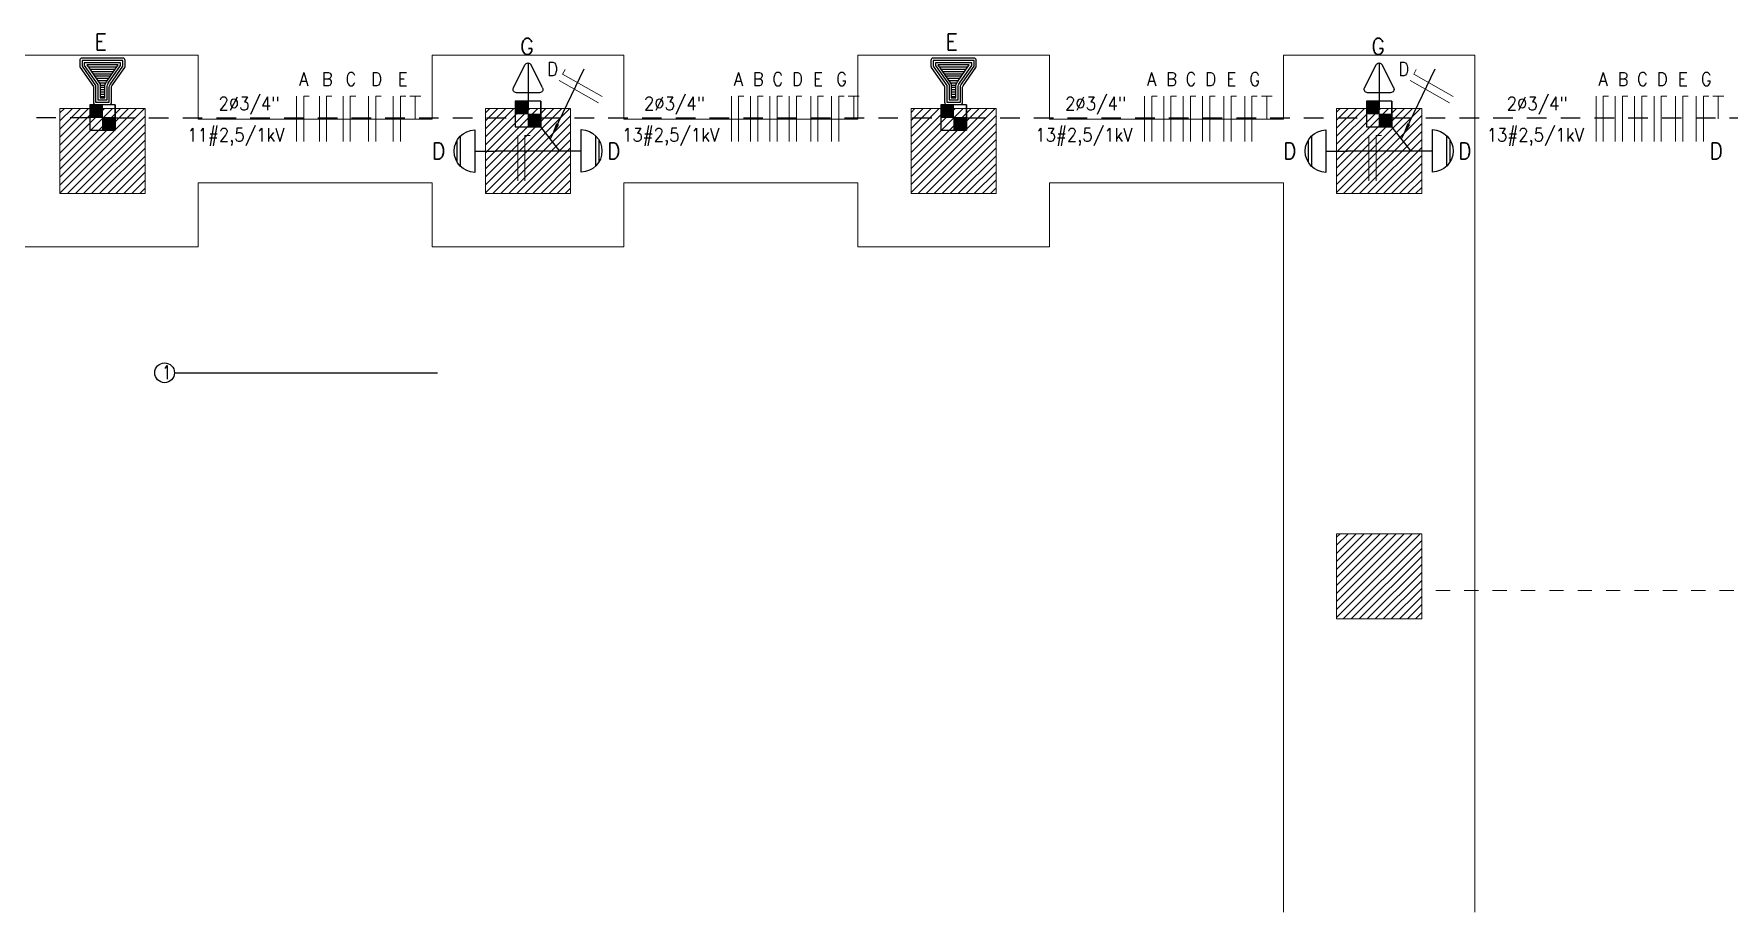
# Model space of a CAD drawing. Header units: inches. Extents: x -0.6 to 46.5, y 585.3 to 612.1.
# Drawn here: x 6.62 to 18.57, y 585.25 to 591.45 of the extents above; entities that cross this region are included whole.
import ezdxf

# ---------------------------------------------------------------- set-up
doc = ezdxf.new("R2010")
doc.units = ezdxf.units.IN
doc.header["$LTSCALE"] = 0.2
doc.header["$MEASUREMENT"] = 0
doc.linetypes.add('ELETRICO', pattern=[0.87, 0.69, -0.18])
doc.linetypes.add('HIDDEN', pattern=[0.375, 0.25, -0.125])
doc.layers.get('0').update_dxf_attribs({"lineweight": 0})
for name, color, linetype in [('APISO', 134, 'ELETRICO'), ('ARRETO', 6, 'Continuous'), ('ATETO', 134, 'Continuous'), ('C', 7, 'Continuous'), ('Circuitos', 1, 'Continuous'), ('HATCH', 3, 'Continuous'), ('L', 7, 'Continuous'), ('O', 7, 'Continuous'), ('texto-fiacao', 7, 'Continuous')]:
    doc.layers.add(name, color=color, linetype=linetype)
for name, color, linetype, lineweight in [('COBERTURABEIRAIS', 6, 'HIDDEN', 0), ('PAREDES', 30, 'Continuous', 0), ('PISOS', 4, 'Continuous', 0)]:
    doc.layers.add(name, color=color, linetype=linetype, lineweight=lineweight)
doc.styles.add('ROMANSP', font='romans.shx', dxfattribs={"width": 0.9})
pattern_1 = [(45, (11.47801, 76.999498), (-0.0282842712, 0.0282842712), [])]

# ---------------------------------------------------------------- blocks, each defined once
blk = doc.blocks.new('L-F5068')
at = {"color": 20}
blk.add_lwpolyline([(6.4, 12.8), (6.4, 1.6, -0.414214), (4.8, 0), (-4.8, 0, -0.414214), (-6.4, 1.6), (-6.4, 12.3, 0.153705), (-6.7, 13.2), (-15.7, 26.1, -0.153705), (-16, 27), (-16, 31.1, -0.414214), (-14.4, 32.7), (14.4, 32.7, -0.414214), (16, 31.1), (16, 27, -0.153705), (15.7, 26.1), (6.4, 12.8)], format="xyb", dxfattribs=at)
for points in [[(4.8, 13.3), (4.8, 1.6, -0.414214), (4.8, 1.6), (-4.8, 1.6, -0.414214), (-4.8, 1.6), (-4.8, 12.3, 0.153705), (-5.4, 14.1), (-14.4, 27, -0.153705), (-14.4, 27), (-14.4, 31.1, -0.414214), (-14.4, 31.1), (14.4, 31.1, -0.414214), (14.4, 31.1), (14.4, 27, -0.153705), (14.4, 27)], [(3.2, 13.8), (3.2, 3.2), (-3.2, 3.2), (-3.2, 12.3, 0.153705), (-4.1, 15.1), (-12.8, 27.5), (-12.8, 29.5), (12.8, 29.5), (12.8, 27.5)], [(1.6, 14.3), (1.6, 4.8), (-1.6, 4.8), (-1.6, 12.3, 0.153705), (-2.8, 16), (-11.1, 27.9), (11.1, 27.9)]]:
    blk.add_lwpolyline(points, format="xyb", close=True, dxfattribs=at)
for points in [[(-10, 26.3), (10, 26.3)], [(-8.9, 24.7), (8.9, 24.7)], [(-7.8, 23.1), (7.8, 23.1)], [(-6.6, 21.5), (6.6, 21.5)], [(-5.5, 19.9), (5.5, 19.9)], [(-4.4, 18.3), (4.4, 18.3)], [(-3.3, 16.7), (3.3, 16.7)], [(-2.3, 15.1), (2.2, 15.1)], [(-1.7, 13.5), (1.6, 13.5)], [(-1.6, 11.9), (1.6, 11.9)], [(-1.6, 10.3), (1.6, 10.3)], [(-1.6, 8.7), (1.6, 8.7)], [(-1.6, 7.1), (1.6, 7.1)], [(-1.6, 5.5), (1.6, 5.5)]]:
    blk.add_lwpolyline(points, dxfattribs=at)
blk = doc.blocks.new('CX-4X4')
at = {"color": 20}
for p, q in [((-7.5, 0), (-7.5, 15)), ((-7.5, 15), (7.5, 15)), ((7.5, 15), (7.5, 0)), ((7.5, 0), (7.5, 15)), ((7.5, 0), (-7.5, 0))]:
    blk.add_line(p, q, dxfattribs=at)
for points in [[(7.27, 7.22), (7.27, 14.72), (-0.23, 7.22), (7.27, 7.22)], [(-0.23, 7.22), (7.27, 7.22), (3.52, 10.97), (7.27, 14.72)], [(-0.23, 7.22), (-0.23, 14.72), (3.52, 10.97), (7.27, 14.72)], [(-7.22, 7.78), (-7.22, 0.28), (0.28, 7.78), (-7.22, 7.78)], [(0.28, 7.78), (-7.22, 7.78), (-3.47, 4.03), (-7.22, 0.28)], [(0.28, 7.78), (0.28, 0.28), (-3.47, 4.03), (-7.22, 0.28)]]:
    blk.add_solid(points)
blk = doc.blocks.new('O-ARAND1')
at = {"color": 20}
for p, q in [((-8.76, 14.78), (8.93, 14.78)), ((-6.21, 16.74), (6.38, 16.74)), ((-12.42, 6.25), (12.58, 6.25)), ((0, 6.25), (0, -6.25))]:
    blk.add_line(p, q, dxfattribs=at)
blk.add_arc((0.08, 5.94), 12.5, 1.43212, 178.56788, dxfattribs=at)
blk = doc.blocks.new('O-2P20')
at = {"color": 20}
for p, q in [((-8.55, 7.89), (-1.79, 21.42)), ((0, 22.53), (0, 5)), ((8.55, 7.89), (1.79, 21.42)), ((-6.76, 5), (6.76, 5)), ((0, 5), (0, -5))]:
    blk.add_line(p, q, dxfattribs=at)
for centre, start, end in [((0, 20.53), 26.56505, 153.43495), ((-6.76, 7), 153.43495, 270), ((6.76, 7), 270, 26.56505)]:
    blk.add_arc(centre, 2, start, end, dxfattribs=at)
blk = doc.blocks.new('SETA')
at = {"color": 6}
blk.add_lwpolyline([(0, 0, 0, 2, 0), (9.69, 0, 2, 2, 0)], format="xyseb", dxfattribs=at)

msp = doc.modelspace()

# ---------------------------------------------------------------- hatches: boundary and pattern name
at = {"layer": 'HATCH', "linetype": 'Continuous', "lineweight": 0}
h = msp.add_hatch(dxfattribs=at)
h.set_pattern_fill('_USER', color=256, scale=0.04, angle=45, style=0, pattern_type=0)
h.set_pattern_definition(pattern_1)
h.paths.add_polyline_path([(7.403, 590.32), (6.803, 590.32), (6.803, 590.92), (7.403, 590.92)])
h.dxf.unprotected_set("ltscale", 0)
h = msp.add_hatch(dxfattribs=at)
h.set_pattern_fill('_USER', color=256, scale=0.04, angle=45, style=0, pattern_type=0)
h.set_pattern_definition(pattern_1)
h.paths.add_polyline_path([(10.403, 590.32), (9.803, 590.32), (9.803, 590.92), (10.403, 590.92)])
h.dxf.unprotected_set("ltscale", 0)
h = msp.add_hatch(dxfattribs=at)
h.set_pattern_fill('_USER', color=256, scale=0.04, angle=45, style=0, pattern_type=0)
h.set_pattern_definition(pattern_1)
h.paths.add_polyline_path([(13.403, 590.32), (12.803, 590.32), (12.803, 590.92), (13.403, 590.92)])
h.dxf.unprotected_set("ltscale", 0)
h = msp.add_hatch(dxfattribs=at)
h.set_pattern_fill('_USER', color=256, scale=0.04, angle=45, style=0, pattern_type=0)
h.set_pattern_definition(pattern_1)
h.paths.add_polyline_path([(16.403, 590.32), (15.803, 590.32), (15.803, 590.92), (16.403, 590.92)])
h.dxf.unprotected_set("ltscale", 0)
h = msp.add_hatch(dxfattribs=at)
h.set_pattern_fill('_USER', color=256, scale=0.04, angle=45, style=0, pattern_type=0)
h.set_pattern_definition(pattern_1)
h.paths.add_polyline_path([(16.403, 587.32), (15.803, 587.32), (15.803, 587.92), (16.403, 587.92)])
h.dxf.unprotected_set("ltscale", 0)

# ---------------------------------------------------------------- linework, layer by layer
at = {"linetype": 'Continuous', "lineweight": 0}
for points in [[(7.403, 590.32), (6.803, 590.32), (6.803, 590.92), (7.403, 590.92)], [(10.403, 590.32), (9.803, 590.32), (9.803, 590.92), (10.403, 590.92)], [(13.403, 590.32), (12.803, 590.32), (12.803, 590.92), (13.403, 590.92)], [(16.403, 590.32), (15.803, 590.32), (15.803, 590.92), (16.403, 590.92)], [(16.403, 587.32), (15.803, 587.32), (15.803, 587.92), (16.403, 587.92)]]:
    msp.add_lwpolyline(points, close=True, dxfattribs=at).dxf.unprotected_set("ltscale", 0)
at = {"layer": 'APISO'}
msp.add_line((16.193, 590.853), (19.013, 590.853), dxfattribs=at)
for points in [[(7.013, 590.853), (4.193, 590.853)], [(7.193, 590.853), (10.013, 590.853)], [(10.193, 590.853), (13.013, 590.853)], [(13.193, 590.853), (16.013, 590.853)]]:
    msp.add_lwpolyline(points, dxfattribs=at)
at = {"layer": 'ARRETO'}
for p, q in [((10.261, 590.706), (10.499, 591.2)), ((16.261, 590.706), (16.499, 591.2)), ((7.611, 589.056), (9.464, 589.056))]:
    msp.add_line(p, q, dxfattribs=at)
msp.add_circle((7.541, 589.056), 0.0698, dxfattribs=at)
at = {"layer": 'ATETO'}
for points in [[(10.328, 590.62), (10.193, 590.791)], [(16.328, 590.62), (16.193, 590.791)], [(10.328, 590.62), (9.878, 590.62)], [(16.328, 590.62), (15.878, 590.62)]]:
    msp.add_lwpolyline(points, dxfattribs=at)
at = {"layer": 'Circuitos', "lineweight": 0}
for p, q in [((10.347, 591.162), (10.365, 591.195)), ((16.347, 591.162), (16.365, 591.195)), ((10.322, 591.118), (10.6, 590.96)), ((10.347, 591.162), (10.625, 591.004)), ((16.322, 591.118), (16.6, 590.96)), ((16.347, 591.162), (16.625, 591.004)), ((8.472, 591.008), (8.472, 590.688)), ((8.523, 591.008), (8.561, 591.008)), ((8.523, 591.008), (8.523, 590.688)), ((8.633, 591.008), (8.633, 590.688)), ((8.683, 591.008), (8.721, 591.008)), ((8.683, 591.008), (8.683, 590.688)), ((8.799, 591.008), (8.799, 590.688)), ((8.85, 591.008), (8.85, 590.688)), ((8.85, 591.008), (8.888, 591.008)), ((8.978, 591.008), (8.978, 590.688)), ((9.029, 591.008), (9.067, 591.008)), ((9.029, 591.008), (9.029, 590.688)), ((9.152, 591.008), (9.152, 590.688)), ((9.203, 591.008), (9.241, 591.008)), ((9.203, 591.008), (9.203, 590.688)), ((9.27, 591.008), (9.347, 591.008)), ((9.308, 591.008), (9.308, 590.848)), ((11.537, 591.008), (11.537, 590.688)), ((11.587, 591.008), (11.587, 590.688)), ((11.587, 591.008), (11.625, 591.008)), ((11.672, 591.008), (11.672, 590.688)), ((11.722, 591.008), (11.722, 590.688)), ((11.722, 591.008), (11.761, 591.008)), ((11.808, 591.008), (11.808, 590.688)), ((11.859, 591.008), (11.897, 591.008)), ((11.859, 591.008), (11.859, 590.688)), ((11.945, 591.008), (11.945, 590.688)), ((11.996, 591.008), (11.996, 590.688)), ((11.996, 591.008), (12.034, 591.008)), ((12.096, 591.008), (12.096, 590.688)), ((12.147, 591.008), (12.185, 591.008)), ((12.147, 591.008), (12.147, 590.688)), ((12.242, 591.008), (12.242, 590.688)), ((12.293, 591.008), (12.331, 591.008)), ((12.293, 591.008), (12.293, 590.688)), ((12.36, 591.008), (12.437, 591.008)), ((12.399, 591.008), (12.399, 590.848)), ((14.45, 591.008), (14.45, 590.688)), ((14.5, 591.008), (14.538, 591.008)), ((14.5, 591.008), (14.5, 590.688)), ((14.585, 591.008), (14.585, 590.688)), ((14.635, 591.008), (14.635, 590.688)), ((14.635, 591.008), (14.674, 591.008)), ((14.721, 591.008), (14.721, 590.688)), ((14.772, 591.008), (14.772, 590.688)), ((14.772, 591.008), (14.81, 591.008)), ((14.858, 591.008), (14.858, 590.688)), ((14.909, 591.008), (14.909, 590.688)), ((14.909, 591.008), (14.947, 591.008)), ((15.009, 591.008), (15.009, 590.688)), ((15.06, 591.008), (15.06, 590.688)), ((15.06, 591.008), (15.098, 591.008)), ((15.155, 591.008), (15.155, 590.688)), ((15.206, 591.008), (15.206, 590.688)), ((15.206, 591.008), (15.244, 591.008)), ((15.273, 591.008), (15.35, 591.008)), ((15.311, 591.008), (15.311, 590.848)), ((17.632, 591.008), (17.632, 590.688)), ((17.683, 591.008), (17.683, 590.688)), ((17.683, 591.008), (17.721, 591.008)), ((17.768, 591.008), (17.768, 590.688)), ((17.818, 591.008), (17.856, 591.008)), ((17.818, 591.008), (17.818, 590.688)), ((17.904, 591.008), (17.904, 590.688)), ((17.955, 591.008), (17.993, 591.008)), ((17.955, 591.008), (17.955, 590.688)), ((18.041, 591.008), (18.041, 590.688)), ((18.092, 591.008), (18.13, 591.008)), ((18.092, 591.008), (18.092, 590.688)), ((18.192, 591.008), (18.192, 590.688)), ((18.243, 591.008), (18.281, 591.008)), ((18.243, 591.008), (18.243, 590.688)), ((18.338, 591.008), (18.338, 590.688)), ((18.389, 591.008), (18.427, 591.008)), ((18.389, 591.008), (18.389, 590.688)), ((18.456, 591.008), (18.532, 591.008)), ((18.494, 591.008), (18.494, 590.848)), ((10.03, 590.729), (10.03, 590.409)), ((10.081, 590.729), (10.081, 590.409)), ((10.081, 590.729), (10.119, 590.729)), ((16.03, 590.729), (16.03, 590.409)), ((16.081, 590.729), (16.119, 590.729)), ((16.081, 590.729), (16.081, 590.409))]:
    msp.add_line(p, q, dxfattribs=at)
at = {"layer": 'COBERTURABEIRAIS', "linetype": 'HIDDEN', "lineweight": 0}
msp.add_line((18.803, 587.52), (16.403, 587.52), dxfattribs=at)
at = {"layer": 'PAREDES', "lineweight": 0}
for points in [[(6.803, 590.92), (7.403, 590.92), (7.403, 590.32), (6.803, 590.32)], [(9.803, 590.92), (10.403, 590.92), (10.403, 590.32), (9.803, 590.32)], [(12.803, 590.92), (13.403, 590.92), (13.403, 590.32), (12.803, 590.32)], [(15.803, 590.92), (16.403, 590.92), (16.403, 590.32), (15.803, 590.32)], [(15.803, 587.92), (16.403, 587.92), (16.403, 587.32), (15.803, 587.32)]]:
    msp.add_lwpolyline(points, close=True, dxfattribs=at)
at = {"layer": 'PISOS', "linetype": 'Continuous', "lineweight": 0}
for p, q in [((6.428, 591.295), (7.778, 591.295)), ((7.778, 591.295), (7.778, 590.845)), ((9.428, 591.295), (9.428, 590.845)), ((9.428, 591.295), (10.778, 591.295)), ((10.778, 591.295), (10.778, 590.845)), ((12.428, 591.295), (12.428, 590.845)), ((12.428, 591.295), (13.778, 591.295)), ((13.778, 591.295), (13.778, 590.845)), ((15.428, 591.295), (15.428, 590.845)), ((15.428, 591.295), (16.778, 591.295)), ((16.778, 585.252), (16.778, 591.295)), ((7.778, 590.845), (9.428, 590.845)), ((10.778, 590.845), (12.428, 590.845)), ((13.778, 590.845), (15.428, 590.845)), ((13.778, 590.845), (15.428, 590.845)), ((7.778, 589.945), (7.778, 590.395)), ((7.778, 590.395), (9.428, 590.395)), ((9.428, 589.945), (9.428, 590.395)), ((10.778, 589.945), (10.778, 590.395)), ((10.778, 590.395), (12.428, 590.395)), ((12.428, 589.945), (12.428, 590.395)), ((13.778, 589.945), (13.778, 590.395)), ((13.778, 590.395), (15.428, 590.395)), ((15.428, 585.252), (15.428, 590.395)), ((7.778, 589.945), (6.428, 589.945)), ((10.778, 589.945), (9.428, 589.945)), ((13.778, 589.945), (12.428, 589.945))]:
    msp.add_line(p, q, dxfattribs=at)

# ---------------------------------------------------------------- block references
at = {"layer": 'ARRETO', "xscale": -0.0120000000000008, "yscale": 0.01199999999999818, "zscale": 0.012, "rotation": 244.205930308529}
for p in [(10.261, 590.706), (16.261, 590.706)]:
    msp.add_blockref('SETA', p, dxfattribs=at)
at = {"layer": 'C', "xscale": -0.01200000000000045, "yscale": 0.01199999999999818, "zscale": 0.012, "rotation": 180}
for p in [(7.103, 590.946), (10.103, 590.971), (13.103, 590.946), (16.103, 590.971)]:
    msp.add_blockref('CX-4X4', p, dxfattribs=at)
at = {"layer": 'L', "xscale": -0.01, "yscale": 0.01, "zscale": 0.01}
for p in [(7.103, 590.948), (13.103, 590.948)]:
    msp.add_blockref('L-F5068', p, dxfattribs=at)
at = {"layer": 'O', "xscale": -0.01200000000000045, "yscale": 0.01199999999999818, "zscale": 0.012}
for p in [(10.103, 590.971), (16.103, 590.971)]:
    msp.add_blockref('O-2P20', p, dxfattribs=at)
at = {"layer": 'O', "xscale": -0.01199999999999818, "yscale": 0.01199999999999818, "zscale": 0.012}
for p, rotation in [((9.803, 590.62), 90), ((10.403, 590.62), 270), ((15.803, 590.62), 90), ((16.403, 590.62), 270)]:
    msp.add_blockref('O-ARAND1', p, dxfattribs=dict(at, rotation=rotation))

# ---------------------------------------------------------------- texts
at = {"layer": 'texto-fiacao', "style": 'ROMANSP', "width": 0.9}
for s, height, p in [('E', 0.115, (7.048, 591.331)), ('E', 0.115, (13.048, 591.331)), ('G', 0.115, (10.049, 591.3)), ('G', 0.115, (16.049, 591.3)), ('D', 0.0945, (10.238, 591.151)), ('D', 0.0945, (16.238, 591.151)), ('A', 0.0945, (8.489, 591.08)), ('B', 0.0945, (8.649, 591.08)), ('C', 0.0945, (8.816, 591.08)), ('D', 0.0945, (8.997, 591.08)), ('E', 0.0945, (9.185, 591.08)), ('A', 0.0945, (11.553, 591.08)), ('B', 0.0945, (11.688, 591.08)), ('C', 0.0945, (11.825, 591.08)), ('D', 0.0945, (11.964, 591.08)), ('E', 0.0945, (12.113, 591.08)), ('G', 0.0945, (12.275, 591.08)), ('A', 0.0945, (14.466, 591.08)), ('B', 0.0945, (14.601, 591.08)), ('C', 0.0945, (14.738, 591.08)), ('D', 0.0945, (14.877, 591.08)), ('E', 0.0945, (15.026, 591.08)), ('G', 0.0945, (15.188, 591.08)), ('A', 0.0945, (17.649, 591.08)), ('B', 0.0945, (17.784, 591.08)), ('C', 0.0945, (17.921, 591.08)), ('D', 0.0945, (18.06, 591.08)), ('E', 0.0945, (18.209, 591.08)), ('G', 0.0945, (18.371, 591.08)), ('2Ø3/4"', 0.0945, (7.921, 590.908)), ('2Ø3/4"', 0.0945, (10.92, 590.908)), ('2Ø3/4"', 0.0945, (13.889, 590.908)), ('2Ø3/4"', 0.0945, (17.002, 590.908)), ('11#2,5/1kV', 0.0945, (7.701, 590.687)), ('13#2,5/1kV', 0.0945, (10.766, 590.687)), ('13#2,5/1kV', 0.0945, (13.679, 590.687)), ('13#2,5/1kV', 0.0945, (16.861, 590.687)), ('D', 0.115, (9.427, 590.563)), ('D', 0.115, (10.661, 590.563)), ('D', 0.115, (15.427, 590.563)), ('D', 0.115, (16.661, 590.563))]:
    msp.add_text(s, height=height, dxfattribs=at).set_placement(p)
at = {"layer": 'texto-fiacao', "lineweight": 0, "style": 'ROMANSP', "width": 0.9}
for s, height, p in [('D', 0.115, (18.433, 590.563)), ('1', 0.0945, (7.52, 589.012))]:
    msp.add_text(s, height=height, dxfattribs=at).set_placement(p)

doc.saveas('drawing.dxf')
